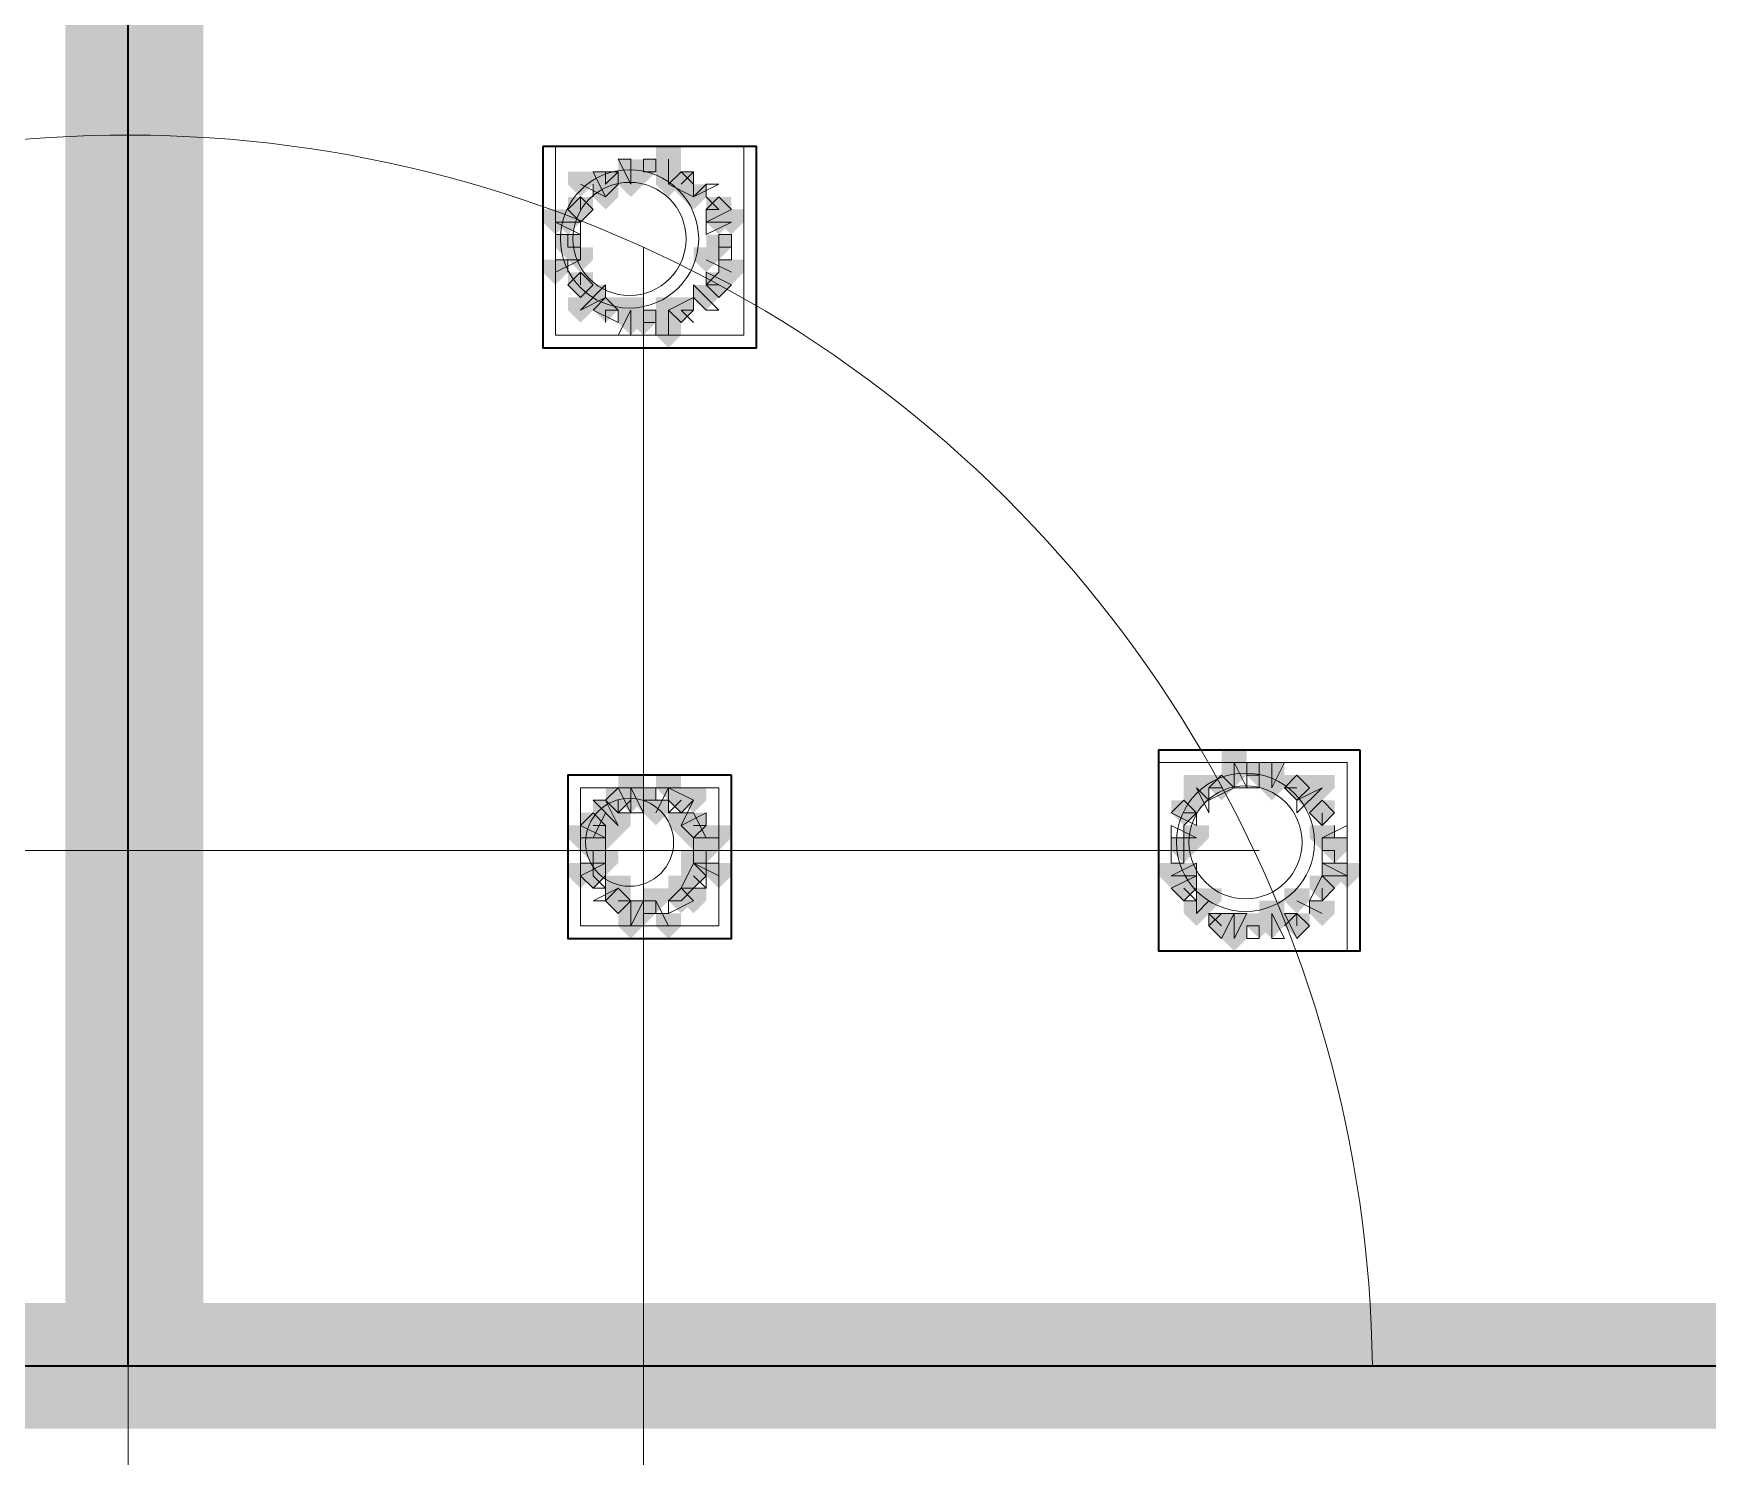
# Model space of a CAD drawing. Header units: millimetres. Extents: x 2315 to 4619, y 1334 to 1897.
# Drawn here: x 3723.54 to 3731.68, y 1541.26 to 1548.17 of the extents above; entities that cross this region are included whole.
import ezdxf

# ---------------------------------------------------------------- set-up
doc = ezdxf.new("R2010")
doc.units = ezdxf.units.MM
for name, color, linetype, true_color in [('PDF_10', 7, 'Continuous', 0x00b85c), ('PDF_AXIS', 7, 'Continuous', 0x00b85c), ('PDF_柱构件', 7, 'Continuous', 0x00b85c), ('PDF_转运站初步方案', 7, 'Continuous', 0x00b85c)]:
    doc.layers.add(name, color=color, linetype=linetype, true_color=true_color)
doc.layers.add('PDF_中心线层', color=1, linetype='Continuous')
doc.layers.add('PDF_粗实线层', color=7, linetype='Continuous')

msp = doc.modelspace()

# ---------------------------------------------------------------- hatches: boundary and pattern name
at = {"layer": 'PDF_10', "transparency": 33554559}
for points in [[(3726.5078, 1547.5601), (3726.4467, 1547.5601), (3726.4467, 1547.499), (3726.5078, 1547.4379), (3726.5689, 1547.499), (3726.5689, 1547.5601)], [(3726.5078, 1547.5601), (3726.4467, 1547.5601), (3726.4467, 1547.499), (3726.5078, 1547.4379), (3726.5689, 1547.499), (3726.5689, 1547.5601)], [(3726.3246, 1547.499), (3726.2635, 1547.499), (3726.2635, 1547.4379), (3726.3246, 1547.3768), (3726.3856, 1547.4379), (3726.3856, 1547.499)], [(3726.3246, 1547.499), (3726.2635, 1547.499), (3726.2635, 1547.4379), (3726.3246, 1547.3768), (3726.3856, 1547.4379), (3726.3856, 1547.499)], [(3726.6911, 1547.499), (3726.63, 1547.499), (3726.63, 1547.4379), (3726.6911, 1547.3768), (3726.7521, 1547.4379), (3726.7521, 1547.499)], [(3726.6911, 1547.499), (3726.63, 1547.499), (3726.63, 1547.4379), (3726.6911, 1547.3768), (3726.7521, 1547.4379), (3726.7521, 1547.499)], [(3726.2024, 1547.3768), (3726.1413, 1547.3768), (3726.1413, 1547.3157), (3726.2024, 1547.2547), (3726.2635, 1547.3157), (3726.2635, 1547.3768)], [(3726.2024, 1547.3768), (3726.1413, 1547.3768), (3726.1413, 1547.3157), (3726.2024, 1547.2547), (3726.2635, 1547.3157), (3726.2635, 1547.3768)], [(3726.2024, 1547.3768), (3726.1413, 1547.3768), (3726.1413, 1547.3157), (3726.2024, 1547.2547), (3726.2635, 1547.3157), (3726.2635, 1547.3768)], [(3726.8743, 1547.3768), (3726.8132, 1547.3768), (3726.8132, 1547.3157), (3726.8743, 1547.2547), (3726.9354, 1547.3157), (3726.9354, 1547.3768)], [(3726.8743, 1547.3768), (3726.8132, 1547.3768), (3726.8132, 1547.3157), (3726.8743, 1547.2547), (3726.9354, 1547.3157), (3726.9354, 1547.3768)], [(3726.1413, 1547.1936), (3726.0802, 1547.1936), (3726.0802, 1547.1325), (3726.1413, 1547.0714), (3726.2024, 1547.1325), (3726.2024, 1547.1936)], [(3726.1413, 1547.1936), (3726.0802, 1547.1936), (3726.0802, 1547.1325), (3726.1413, 1547.0714), (3726.2024, 1547.1325), (3726.2024, 1547.1936)], [(3726.8743, 1547.1936), (3726.8132, 1547.1936), (3726.8132, 1547.1325), (3726.8743, 1547.0714), (3726.9354, 1547.1325), (3726.9354, 1547.1936)], [(3726.8743, 1547.1936), (3726.8132, 1547.1936), (3726.8132, 1547.1325), (3726.8743, 1547.0714), (3726.9354, 1547.1325), (3726.9354, 1547.1936)], [(3726.2024, 1547.0103), (3726.1413, 1547.0103), (3726.1413, 1546.9493), (3726.2024, 1546.8882), (3726.2635, 1546.9493), (3726.2635, 1547.0103)], [(3726.2024, 1547.0103), (3726.1413, 1547.0103), (3726.1413, 1546.9493), (3726.2024, 1546.8882), (3726.2635, 1546.9493), (3726.2635, 1547.0103)], [(3726.2024, 1547.0103), (3726.1413, 1547.0103), (3726.1413, 1546.9493), (3726.2024, 1546.8882), (3726.2635, 1546.9493), (3726.2635, 1547.0103)], [(3726.8743, 1547.0103), (3726.8132, 1547.0103), (3726.8132, 1546.9493), (3726.8743, 1546.8882), (3726.9354, 1546.9493), (3726.9354, 1547.0103)], [(3726.8743, 1547.0103), (3726.8132, 1547.0103), (3726.8132, 1546.9493), (3726.8743, 1546.8882), (3726.9354, 1546.9493), (3726.9354, 1547.0103)], [(3726.3246, 1546.8882), (3726.2635, 1546.8882), (3726.2635, 1546.8271), (3726.3246, 1546.766), (3726.3856, 1546.8271), (3726.3856, 1546.8882)], [(3726.3246, 1546.8882), (3726.2635, 1546.8882), (3726.2635, 1546.8271), (3726.3246, 1546.766), (3726.3856, 1546.8271), (3726.3856, 1546.8882)], [(3726.5078, 1546.8271), (3726.4467, 1546.8271), (3726.4467, 1546.766), (3726.5078, 1546.7049), (3726.5689, 1546.766), (3726.5689, 1546.8271)], [(3726.5078, 1546.8271), (3726.4467, 1546.8271), (3726.4467, 1546.766), (3726.5078, 1546.7049), (3726.5689, 1546.766), (3726.5689, 1546.8271)], [(3726.5078, 1546.8271), (3726.4467, 1546.8271), (3726.4467, 1546.766), (3726.5078, 1546.7049), (3726.5689, 1546.766), (3726.5689, 1546.8271)], [(3726.6911, 1546.8882), (3726.63, 1546.8882), (3726.63, 1546.8271), (3726.6911, 1546.766), (3726.7521, 1546.8271), (3726.7521, 1546.8882)], [(3726.6911, 1546.8882), (3726.63, 1546.8882), (3726.63, 1546.8271), (3726.6911, 1546.766), (3726.7521, 1546.8271), (3726.7521, 1546.8882)], [(3729.3175, 1544.5671), (3729.2565, 1544.5671), (3729.2565, 1544.506), (3729.3175, 1544.4449), (3729.3786, 1544.506), (3729.3786, 1544.5671)], [(3729.3175, 1544.5671), (3729.2565, 1544.5671), (3729.2565, 1544.506), (3729.3175, 1544.4449), (3729.3786, 1544.506), (3729.3786, 1544.5671)], [(3729.5008, 1544.6282), (3729.4397, 1544.6282), (3729.4397, 1544.5671), (3729.5008, 1544.506), (3729.5619, 1544.5671), (3729.5619, 1544.6282)], [(3729.5008, 1544.6282), (3729.4397, 1544.6282), (3729.4397, 1544.5671), (3729.5008, 1544.506), (3729.5619, 1544.5671), (3729.5619, 1544.6282)], [(3729.684, 1544.5671), (3729.6229, 1544.5671), (3729.6229, 1544.506), (3729.684, 1544.4449), (3729.7451, 1544.506), (3729.7451, 1544.5671)], [(3729.684, 1544.5671), (3729.6229, 1544.5671), (3729.6229, 1544.506), (3729.684, 1544.4449), (3729.7451, 1544.506), (3729.7451, 1544.5671)], [(3729.684, 1544.5671), (3729.6229, 1544.5671), (3729.6229, 1544.506), (3729.684, 1544.4449), (3729.7451, 1544.506), (3729.7451, 1544.5671)], [(3726.3856, 1544.506), (3726.3246, 1544.506), (3726.3246, 1544.4449), (3726.3856, 1544.3839), (3726.4467, 1544.4449), (3726.4467, 1544.506)], [(3726.3856, 1544.506), (3726.3246, 1544.506), (3726.3246, 1544.4449), (3726.3856, 1544.3839), (3726.4467, 1544.4449), (3726.4467, 1544.506)], [(3726.5078, 1544.506), (3726.4467, 1544.506), (3726.4467, 1544.4449), (3726.5078, 1544.3839), (3726.5689, 1544.4449), (3726.5689, 1544.506)], [(3726.5078, 1544.506), (3726.4467, 1544.506), (3726.4467, 1544.4449), (3726.5078, 1544.3839), (3726.5689, 1544.4449), (3726.5689, 1544.506)], [(3726.6911, 1544.506), (3726.63, 1544.506), (3726.63, 1544.4449), (3726.6911, 1544.3839), (3726.7521, 1544.4449), (3726.7521, 1544.506)], [(3726.6911, 1544.506), (3726.63, 1544.506), (3726.63, 1544.4449), (3726.6911, 1544.3839), (3726.7521, 1544.4449), (3726.7521, 1544.506)], [(3729.1343, 1544.4449), (3729.0732, 1544.4449), (3729.0732, 1544.3839), (3729.1343, 1544.3228), (3729.1954, 1544.3839), (3729.1954, 1544.4449)], [(3729.1343, 1544.4449), (3729.0732, 1544.4449), (3729.0732, 1544.3839), (3729.1343, 1544.3228), (3729.1954, 1544.3839), (3729.1954, 1544.4449)], [(3729.8062, 1544.4449), (3729.7451, 1544.4449), (3729.7451, 1544.3839), (3729.8062, 1544.3228), (3729.8673, 1544.3839), (3729.8673, 1544.4449)], [(3729.8062, 1544.4449), (3729.7451, 1544.4449), (3729.7451, 1544.3839), (3729.8062, 1544.3228), (3729.8673, 1544.3839), (3729.8673, 1544.4449)], [(3729.8062, 1544.4449), (3729.7451, 1544.4449), (3729.7451, 1544.3839), (3729.8062, 1544.3228), (3729.8673, 1544.3839), (3729.8673, 1544.4449)], [(3726.2635, 1544.3839), (3726.2024, 1544.3839), (3726.2024, 1544.3228), (3726.2635, 1544.2617), (3726.3246, 1544.3228), (3726.3246, 1544.3839)], [(3726.2635, 1544.3839), (3726.2024, 1544.3839), (3726.2024, 1544.3228), (3726.2635, 1544.2617), (3726.3246, 1544.3228), (3726.3246, 1544.3839)], [(3726.7521, 1544.3839), (3726.6911, 1544.3839), (3726.6911, 1544.3228), (3726.7521, 1544.2617), (3726.8132, 1544.3228), (3726.8132, 1544.3839)], [(3726.7521, 1544.3839), (3726.6911, 1544.3839), (3726.6911, 1544.3228), (3726.7521, 1544.2617), (3726.8132, 1544.3228), (3726.8132, 1544.3839)], [(3726.2635, 1544.2617), (3726.2024, 1544.2617), (3726.2024, 1544.2006), (3726.2635, 1544.1395), (3726.3246, 1544.2006), (3726.3246, 1544.2617)], [(3726.2635, 1544.2617), (3726.2024, 1544.2617), (3726.2024, 1544.2006), (3726.2635, 1544.1395), (3726.3246, 1544.2006), (3726.3246, 1544.2617)], [(3726.8132, 1544.2617), (3726.7521, 1544.2617), (3726.7521, 1544.2006), (3726.8132, 1544.1395), (3726.8743, 1544.2006), (3726.8743, 1544.2617)], [(3726.8132, 1544.2617), (3726.7521, 1544.2617), (3726.7521, 1544.2006), (3726.8132, 1544.1395), (3726.8743, 1544.2006), (3726.8743, 1544.2617)], [(3729.1343, 1544.2617), (3729.0732, 1544.2617), (3729.0732, 1544.2006), (3729.1343, 1544.1395), (3729.1954, 1544.2006), (3729.1954, 1544.2617)], [(3729.1343, 1544.2617), (3729.0732, 1544.2617), (3729.0732, 1544.2006), (3729.1343, 1544.1395), (3729.1954, 1544.2006), (3729.1954, 1544.2617)], [(3729.8673, 1544.2617), (3729.8062, 1544.2617), (3729.8062, 1544.2006), (3729.8673, 1544.1395), (3729.9284, 1544.2006), (3729.9284, 1544.2617)], [(3729.8673, 1544.2617), (3729.8062, 1544.2617), (3729.8062, 1544.2006), (3729.8673, 1544.1395), (3729.9284, 1544.2006), (3729.9284, 1544.2617)], [(3726.2635, 1544.1395), (3726.2024, 1544.1395), (3726.2024, 1544.0784), (3726.2635, 1544.0174), (3726.3246, 1544.0784), (3726.3246, 1544.1395)], [(3726.2635, 1544.1395), (3726.2024, 1544.1395), (3726.2024, 1544.0784), (3726.2635, 1544.0174), (3726.3246, 1544.0784), (3726.3246, 1544.1395)], [(3726.7521, 1544.1395), (3726.6911, 1544.1395), (3726.6911, 1544.0784), (3726.7521, 1544.0174), (3726.8132, 1544.0784), (3726.8132, 1544.1395)], [(3726.7521, 1544.1395), (3726.6911, 1544.1395), (3726.6911, 1544.0784), (3726.7521, 1544.0174), (3726.8132, 1544.0784), (3726.8132, 1544.1395)], [(3729.1343, 1544.0784), (3729.0732, 1544.0784), (3729.0732, 1544.0174), (3729.1343, 1543.9563), (3729.1954, 1544.0174), (3729.1954, 1544.0784)], [(3729.1343, 1544.0784), (3729.0732, 1544.0784), (3729.0732, 1544.0174), (3729.1343, 1543.9563), (3729.1954, 1544.0174), (3729.1954, 1544.0784)], [(3729.8062, 1544.0784), (3729.7451, 1544.0784), (3729.7451, 1544.0174), (3729.8062, 1543.9563), (3729.8673, 1544.0174), (3729.8673, 1544.0784)], [(3729.8062, 1544.0784), (3729.7451, 1544.0784), (3729.7451, 1544.0174), (3729.8062, 1543.9563), (3729.8673, 1544.0174), (3729.8673, 1544.0784)], [(3726.3856, 1544.0174), (3726.3246, 1544.0174), (3726.3246, 1543.9563), (3726.3856, 1543.8952), (3726.4467, 1543.9563), (3726.4467, 1544.0174)], [(3726.3856, 1544.0174), (3726.3246, 1544.0174), (3726.3246, 1543.9563), (3726.3856, 1543.8952), (3726.4467, 1543.9563), (3726.4467, 1544.0174)], [(3726.3856, 1544.0174), (3726.3246, 1544.0174), (3726.3246, 1543.9563), (3726.3856, 1543.8952), (3726.4467, 1543.9563), (3726.4467, 1544.0174)], [(3726.6911, 1544.0174), (3726.63, 1544.0174), (3726.63, 1543.9563), (3726.6911, 1543.8952), (3726.7521, 1543.9563), (3726.7521, 1544.0174)], [(3726.6911, 1544.0174), (3726.63, 1544.0174), (3726.63, 1543.9563), (3726.6911, 1543.8952), (3726.7521, 1543.9563), (3726.7521, 1544.0174)], [(3726.5078, 1543.9563), (3726.4467, 1543.9563), (3726.4467, 1543.8952), (3726.5078, 1543.8341), (3726.5689, 1543.8952), (3726.5689, 1543.9563)], [(3726.5078, 1543.9563), (3726.4467, 1543.9563), (3726.4467, 1543.8952), (3726.5078, 1543.8341), (3726.5689, 1543.8952), (3726.5689, 1543.9563)], [(3729.3175, 1543.8952), (3729.2565, 1543.8952), (3729.2565, 1543.8341), (3729.3175, 1543.773), (3729.3786, 1543.8341), (3729.3786, 1543.8952)], [(3729.3175, 1543.8952), (3729.2565, 1543.8952), (3729.2565, 1543.8341), (3729.3175, 1543.773), (3729.3786, 1543.8341), (3729.3786, 1543.8952)], [(3729.5008, 1543.8952), (3729.4397, 1543.8952), (3729.4397, 1543.8341), (3729.5008, 1543.773), (3729.5619, 1543.8341), (3729.5619, 1543.8952)], [(3729.5008, 1543.8952), (3729.4397, 1543.8952), (3729.4397, 1543.8341), (3729.5008, 1543.773), (3729.5619, 1543.8341), (3729.5619, 1543.8952)], [(3729.684, 1543.8952), (3729.6229, 1543.8952), (3729.6229, 1543.8341), (3729.684, 1543.773), (3729.7451, 1543.8341), (3729.7451, 1543.8952)], [(3729.684, 1543.8952), (3729.6229, 1543.8952), (3729.6229, 1543.8341), (3729.684, 1543.773), (3729.7451, 1543.8341), (3729.7451, 1543.8952)]]:
    msp.add_hatch(color=6, dxfattribs=at).paths.add_polyline_path(points)
at = {"layer": 'PDF_柱构件', "transparency": 33554559}
for points in [[(3726.4467, 1547.5601), (3726.3856, 1547.5601), (3726.3856, 1547.499), (3726.4467, 1547.4379), (3726.5078, 1547.499), (3726.5078, 1547.5601)], [(3726.63, 1547.6211), (3726.5689, 1547.6211), (3726.5689, 1547.5601), (3726.63, 1547.499), (3726.6911, 1547.5601), (3726.6911, 1547.6211)], [(3726.63, 1547.5601), (3726.5689, 1547.5601), (3726.5689, 1547.499), (3726.63, 1547.4379), (3726.6911, 1547.499), (3726.6911, 1547.5601)], [(3726.2024, 1547.499), (3726.1413, 1547.499), (3726.1413, 1547.4379), (3726.2024, 1547.3768), (3726.2635, 1547.4379), (3726.2635, 1547.499)], [(3726.4467, 1547.499), (3726.3856, 1547.499), (3726.3856, 1547.4379), (3726.4467, 1547.3768), (3726.5078, 1547.4379), (3726.5078, 1547.499)], [(3726.63, 1547.499), (3726.5689, 1547.499), (3726.5689, 1547.4379), (3726.63, 1547.3768), (3726.6911, 1547.4379), (3726.6911, 1547.499)], [(3726.3246, 1547.4379), (3726.2635, 1547.4379), (3726.2635, 1547.3768), (3726.3246, 1547.3157), (3726.3856, 1547.3768), (3726.3856, 1547.4379)], [(3726.7521, 1547.4379), (3726.6911, 1547.4379), (3726.6911, 1547.3768), (3726.7521, 1547.3157), (3726.8132, 1547.3768), (3726.8132, 1547.4379)], [(3726.0802, 1547.3157), (3726.0192, 1547.3157), (3726.0192, 1547.2547), (3726.0802, 1547.1936), (3726.1413, 1547.2547), (3726.1413, 1547.3157)], [(3726.1413, 1547.3157), (3726.0802, 1547.3157), (3726.0802, 1547.2547), (3726.1413, 1547.1936), (3726.2024, 1547.2547), (3726.2024, 1547.3157)], [(3726.8743, 1547.3157), (3726.8132, 1547.3157), (3726.8132, 1547.2547), (3726.8743, 1547.1936), (3726.9354, 1547.2547), (3726.9354, 1547.3157)], [(3726.9354, 1547.3157), (3726.8743, 1547.3157), (3726.8743, 1547.2547), (3726.9354, 1547.1936), (3726.9965, 1547.2547), (3726.9965, 1547.3157)], [(3726.0802, 1547.0714), (3726.0192, 1547.0714), (3726.0192, 1547.0103), (3726.0802, 1546.9493), (3726.1413, 1547.0103), (3726.1413, 1547.0714)], [(3726.2024, 1547.1325), (3726.1413, 1547.1325), (3726.1413, 1547.0714), (3726.2024, 1547.0103), (3726.2635, 1547.0714), (3726.2635, 1547.1325)], [(3726.8132, 1547.1325), (3726.7521, 1547.1325), (3726.7521, 1547.0714), (3726.8132, 1547.0103), (3726.8743, 1547.0714), (3726.8743, 1547.1325)], [(3726.9354, 1547.0714), (3726.8743, 1547.0714), (3726.8743, 1547.0103), (3726.9354, 1546.9493), (3726.9965, 1547.0103), (3726.9965, 1547.0714)], [(3726.2635, 1546.9493), (3726.2024, 1546.9493), (3726.2024, 1546.8882), (3726.2635, 1546.8271), (3726.3246, 1546.8882), (3726.3246, 1546.9493)], [(3726.8132, 1546.9493), (3726.7521, 1546.9493), (3726.7521, 1546.8882), (3726.8132, 1546.8271), (3726.8743, 1546.8882), (3726.8743, 1546.9493)], [(3726.2024, 1546.8882), (3726.1413, 1546.8882), (3726.1413, 1546.8271), (3726.2024, 1546.766), (3726.2635, 1546.8271), (3726.2635, 1546.8882)], [(3726.4467, 1546.8882), (3726.3856, 1546.8882), (3726.3856, 1546.8271), (3726.4467, 1546.766), (3726.5078, 1546.8271), (3726.5078, 1546.8882)], [(3726.4467, 1546.8271), (3726.3856, 1546.8271), (3726.3856, 1546.766), (3726.4467, 1546.7049), (3726.5078, 1546.766), (3726.5078, 1546.8271)], [(3726.63, 1546.8882), (3726.5689, 1546.8882), (3726.5689, 1546.8271), (3726.63, 1546.766), (3726.6911, 1546.8271), (3726.6911, 1546.8882)], [(3726.63, 1546.8271), (3726.5689, 1546.8271), (3726.5689, 1546.766), (3726.63, 1546.7049), (3726.6911, 1546.766), (3726.6911, 1546.8271)], [(3726.63, 1546.766), (3726.5689, 1546.766), (3726.5689, 1546.7049), (3726.63, 1546.6439), (3726.6911, 1546.7049), (3726.6911, 1546.766)], [(3729.3786, 1544.6893), (3729.3175, 1544.6893), (3729.3175, 1544.6282), (3729.3786, 1544.5671), (3729.4397, 1544.6282), (3729.4397, 1544.6893)], [(3726.4467, 1544.5671), (3726.3856, 1544.5671), (3726.3856, 1544.506), (3726.4467, 1544.4449), (3726.5078, 1544.506), (3726.5078, 1544.5671)], [(3726.63, 1544.5671), (3726.5689, 1544.5671), (3726.5689, 1544.506), (3726.63, 1544.4449), (3726.6911, 1544.506), (3726.6911, 1544.5671)], [(3729.1954, 1544.5671), (3729.1343, 1544.5671), (3729.1343, 1544.506), (3729.1954, 1544.4449), (3729.2565, 1544.506), (3729.2565, 1544.5671)], [(3729.3786, 1544.6282), (3729.3175, 1544.6282), (3729.3175, 1544.5671), (3729.3786, 1544.506), (3729.4397, 1544.5671), (3729.4397, 1544.6282)], [(3729.5619, 1544.6282), (3729.5008, 1544.6282), (3729.5008, 1544.5671), (3729.5619, 1544.506), (3729.6229, 1544.5671), (3729.6229, 1544.6282)], [(3729.5619, 1544.5671), (3729.5008, 1544.5671), (3729.5008, 1544.506), (3729.5619, 1544.4449), (3729.6229, 1544.506), (3729.6229, 1544.5671)], [(3729.8062, 1544.5671), (3729.7451, 1544.5671), (3729.7451, 1544.506), (3729.8062, 1544.4449), (3729.8673, 1544.506), (3729.8673, 1544.5671)], [(3726.4467, 1544.506), (3726.3856, 1544.506), (3726.3856, 1544.4449), (3726.4467, 1544.3839), (3726.5078, 1544.4449), (3726.5078, 1544.506)], [(3726.7521, 1544.506), (3726.6911, 1544.506), (3726.6911, 1544.4449), (3726.7521, 1544.3839), (3726.8132, 1544.4449), (3726.8132, 1544.506)], [(3729.1954, 1544.506), (3729.1343, 1544.506), (3729.1343, 1544.4449), (3729.1954, 1544.3839), (3729.2565, 1544.4449), (3729.2565, 1544.506)], [(3729.7451, 1544.506), (3729.684, 1544.506), (3729.684, 1544.4449), (3729.7451, 1544.3839), (3729.8062, 1544.4449), (3729.8062, 1544.506)], [(3726.3246, 1544.4449), (3726.2635, 1544.4449), (3726.2635, 1544.3839), (3726.3246, 1544.3228), (3726.3856, 1544.3839), (3726.3856, 1544.4449)], [(3726.5689, 1544.4449), (3726.5078, 1544.4449), (3726.5078, 1544.3839), (3726.5689, 1544.3228), (3726.63, 1544.3839), (3726.63, 1544.4449)], [(3726.2024, 1544.3228), (3726.1413, 1544.3228), (3726.1413, 1544.2617), (3726.2024, 1544.2006), (3726.2635, 1544.2617), (3726.2635, 1544.3228)], [(3726.2635, 1544.3228), (3726.2024, 1544.3228), (3726.2024, 1544.2617), (3726.2635, 1544.2006), (3726.3246, 1544.2617), (3726.3246, 1544.3228)], [(3726.3246, 1544.3228), (3726.2635, 1544.3228), (3726.2635, 1544.2617), (3726.3246, 1544.2006), (3726.3856, 1544.2617), (3726.3856, 1544.3228)], [(3726.3856, 1544.3839), (3726.3246, 1544.3839), (3726.3246, 1544.3228), (3726.3856, 1544.2617), (3726.4467, 1544.3228), (3726.4467, 1544.3839)], [(3726.6911, 1544.3839), (3726.63, 1544.3839), (3726.63, 1544.3228), (3726.6911, 1544.2617), (3726.7521, 1544.3228), (3726.7521, 1544.3839)], [(3726.7521, 1544.3228), (3726.6911, 1544.3228), (3726.6911, 1544.2617), (3726.7521, 1544.2006), (3726.8132, 1544.2617), (3726.8132, 1544.3228)], [(3726.8132, 1544.3228), (3726.7521, 1544.3228), (3726.7521, 1544.2617), (3726.8132, 1544.2006), (3726.8743, 1544.2617), (3726.8743, 1544.3228)], [(3726.8743, 1544.3228), (3726.8132, 1544.3228), (3726.8132, 1544.2617), (3726.8743, 1544.2006), (3726.9354, 1544.2617), (3726.9354, 1544.3228)], [(3729.1954, 1544.3228), (3729.1343, 1544.3228), (3729.1343, 1544.2617), (3729.1954, 1544.2006), (3729.2565, 1544.2617), (3729.2565, 1544.3228)], [(3729.8062, 1544.3228), (3729.7451, 1544.3228), (3729.7451, 1544.2617), (3729.8062, 1544.2006), (3729.8673, 1544.2617), (3729.8673, 1544.3228)], [(3726.3246, 1544.2006), (3726.2635, 1544.2006), (3726.2635, 1544.1395), (3726.3246, 1544.0784), (3726.3856, 1544.1395), (3726.3856, 1544.2006)], [(3726.7521, 1544.2006), (3726.6911, 1544.2006), (3726.6911, 1544.1395), (3726.7521, 1544.0784), (3726.8132, 1544.1395), (3726.8132, 1544.2006)], [(3726.2024, 1544.1395), (3726.1413, 1544.1395), (3726.1413, 1544.0784), (3726.2024, 1544.0174), (3726.2635, 1544.0784), (3726.2635, 1544.1395)], [(3726.3856, 1544.0784), (3726.3246, 1544.0784), (3726.3246, 1544.0174), (3726.3856, 1543.9563), (3726.4467, 1544.0174), (3726.4467, 1544.0784)], [(3726.6911, 1544.0784), (3726.63, 1544.0784), (3726.63, 1544.0174), (3726.6911, 1543.9563), (3726.7521, 1544.0174), (3726.7521, 1544.0784)], [(3726.8743, 1544.1395), (3726.8132, 1544.1395), (3726.8132, 1544.0784), (3726.8743, 1544.0174), (3726.9354, 1544.0784), (3726.9354, 1544.1395)], [(3729.0732, 1544.1395), (3729.0121, 1544.1395), (3729.0121, 1544.0784), (3729.0732, 1544.0174), (3729.1343, 1544.0784), (3729.1343, 1544.1395)], [(3729.1343, 1544.1395), (3729.0732, 1544.1395), (3729.0732, 1544.0784), (3729.1343, 1544.0174), (3729.1954, 1544.0784), (3729.1954, 1544.1395)], [(3729.8673, 1544.1395), (3729.8062, 1544.1395), (3729.8062, 1544.0784), (3729.8673, 1544.0174), (3729.9284, 1544.0784), (3729.9284, 1544.1395)], [(3729.9284, 1544.1395), (3729.8673, 1544.1395), (3729.8673, 1544.0784), (3729.9284, 1544.0174), (3729.9894, 1544.0784), (3729.9894, 1544.1395)], [(3726.5689, 1544.0174), (3726.5078, 1544.0174), (3726.5078, 1543.9563), (3726.5689, 1543.8952), (3726.63, 1543.9563), (3726.63, 1544.0174)], [(3726.7521, 1544.0174), (3726.6911, 1544.0174), (3726.6911, 1543.9563), (3726.7521, 1543.8952), (3726.8132, 1543.9563), (3726.8132, 1544.0174)], [(3729.2565, 1544.0174), (3729.1954, 1544.0174), (3729.1954, 1543.9563), (3729.2565, 1543.8952), (3729.3175, 1543.9563), (3729.3175, 1544.0174)], [(3729.684, 1544.0174), (3729.6229, 1544.0174), (3729.6229, 1543.9563), (3729.684, 1543.8952), (3729.7451, 1543.9563), (3729.7451, 1544.0174)], [(3726.4467, 1543.9563), (3726.3856, 1543.9563), (3726.3856, 1543.8952), (3726.4467, 1543.8341), (3726.5078, 1543.8952), (3726.5078, 1543.9563)], [(3729.1954, 1543.9563), (3729.1343, 1543.9563), (3729.1343, 1543.8952), (3729.1954, 1543.8341), (3729.2565, 1543.8952), (3729.2565, 1543.9563)], [(3729.5619, 1543.9563), (3729.5008, 1543.9563), (3729.5008, 1543.8952), (3729.5619, 1543.8341), (3729.6229, 1543.8952), (3729.6229, 1543.9563)], [(3729.8062, 1543.9563), (3729.7451, 1543.9563), (3729.7451, 1543.8952), (3729.8062, 1543.8341), (3729.8673, 1543.8952), (3729.8673, 1543.9563)], [(3726.4467, 1543.8952), (3726.3856, 1543.8952), (3726.3856, 1543.8341), (3726.4467, 1543.773), (3726.5078, 1543.8341), (3726.5078, 1543.8952)], [(3726.63, 1543.8952), (3726.5689, 1543.8952), (3726.5689, 1543.8341), (3726.63, 1543.773), (3726.6911, 1543.8341), (3726.6911, 1543.8952)], [(3729.3786, 1543.8952), (3729.3175, 1543.8952), (3729.3175, 1543.8341), (3729.3786, 1543.773), (3729.4397, 1543.8341), (3729.4397, 1543.8952)], [(3729.3786, 1543.8341), (3729.3175, 1543.8341), (3729.3175, 1543.773), (3729.3786, 1543.712), (3729.4397, 1543.773), (3729.4397, 1543.8341)], [(3729.5619, 1543.8952), (3729.5008, 1543.8952), (3729.5008, 1543.8341), (3729.5619, 1543.773), (3729.6229, 1543.8341), (3729.6229, 1543.8952)]]:
    msp.add_hatch(color=6, dxfattribs=at).paths.add_polyline_path(points)
at = {"layer": 'PDF_粗实线层', "transparency": 33554559}
for points in [[(3766.3327, 1554.7066), (3765.7219, 1554.7066), (3765.7219, 1542.0017), (3710.3213, 1542.0017), (3710.3213, 1554.7066), (3709.7105, 1554.7066), (3709.7105, 1541.3909), (3766.3327, 1541.3909)], [(3724.37, 1554.7066), (3723.6981, 1554.7066), (3723.6981, 1541.6963), (3724.37, 1541.6963)]]:
    msp.add_hatch(color=256, dxfattribs=at).paths.add_polyline_path(points)
at = {"layer": 'PDF_转运站初步方案', "transparency": 33554559}
for points in [[(3726.5078, 1547.5601), (3726.4467, 1547.5601), (3726.4467, 1547.499), (3726.5078, 1547.4379), (3726.5689, 1547.499), (3726.5689, 1547.5601)], [(3726.5078, 1547.5601), (3726.4467, 1547.5601), (3726.4467, 1547.499), (3726.5078, 1547.4379), (3726.5689, 1547.499), (3726.5689, 1547.5601)], [(3726.3246, 1547.499), (3726.2635, 1547.499), (3726.2635, 1547.4379), (3726.3246, 1547.3768), (3726.3856, 1547.4379), (3726.3856, 1547.499)], [(3726.3246, 1547.499), (3726.2635, 1547.499), (3726.2635, 1547.4379), (3726.3246, 1547.3768), (3726.3856, 1547.4379), (3726.3856, 1547.499)], [(3726.6911, 1547.499), (3726.63, 1547.499), (3726.63, 1547.4379), (3726.6911, 1547.3768), (3726.7521, 1547.4379), (3726.7521, 1547.499)], [(3726.6911, 1547.499), (3726.63, 1547.499), (3726.63, 1547.4379), (3726.6911, 1547.3768), (3726.7521, 1547.4379), (3726.7521, 1547.499)], [(3726.2024, 1547.3768), (3726.1413, 1547.3768), (3726.1413, 1547.3157), (3726.2024, 1547.2547), (3726.2635, 1547.3157), (3726.2635, 1547.3768)], [(3726.2024, 1547.3768), (3726.1413, 1547.3768), (3726.1413, 1547.3157), (3726.2024, 1547.2547), (3726.2635, 1547.3157), (3726.2635, 1547.3768)], [(3726.8743, 1547.3768), (3726.8132, 1547.3768), (3726.8132, 1547.3157), (3726.8743, 1547.2547), (3726.9354, 1547.3157), (3726.9354, 1547.3768)], [(3726.8743, 1547.3768), (3726.8132, 1547.3768), (3726.8132, 1547.3157), (3726.8743, 1547.2547), (3726.9354, 1547.3157), (3726.9354, 1547.3768)], [(3726.1413, 1547.1936), (3726.0802, 1547.1936), (3726.0802, 1547.1325), (3726.1413, 1547.0714), (3726.2024, 1547.1325), (3726.2024, 1547.1936)], [(3726.1413, 1547.1936), (3726.0802, 1547.1936), (3726.0802, 1547.1325), (3726.1413, 1547.0714), (3726.2024, 1547.1325), (3726.2024, 1547.1936)], [(3726.8743, 1547.1936), (3726.8132, 1547.1936), (3726.8132, 1547.1325), (3726.8743, 1547.0714), (3726.9354, 1547.1325), (3726.9354, 1547.1936)], [(3726.8743, 1547.1936), (3726.8132, 1547.1936), (3726.8132, 1547.1325), (3726.8743, 1547.0714), (3726.9354, 1547.1325), (3726.9354, 1547.1936)], [(3726.2024, 1547.0103), (3726.1413, 1547.0103), (3726.1413, 1546.9493), (3726.2024, 1546.8882), (3726.2635, 1546.9493), (3726.2635, 1547.0103)], [(3726.2024, 1547.0103), (3726.1413, 1547.0103), (3726.1413, 1546.9493), (3726.2024, 1546.8882), (3726.2635, 1546.9493), (3726.2635, 1547.0103)], [(3726.8743, 1547.0103), (3726.8132, 1547.0103), (3726.8132, 1546.9493), (3726.8743, 1546.8882), (3726.9354, 1546.9493), (3726.9354, 1547.0103)], [(3726.8743, 1547.0103), (3726.8132, 1547.0103), (3726.8132, 1546.9493), (3726.8743, 1546.8882), (3726.9354, 1546.9493), (3726.9354, 1547.0103)], [(3726.3246, 1546.8882), (3726.2635, 1546.8882), (3726.2635, 1546.8271), (3726.3246, 1546.766), (3726.3856, 1546.8271), (3726.3856, 1546.8882)], [(3726.3246, 1546.8882), (3726.2635, 1546.8882), (3726.2635, 1546.8271), (3726.3246, 1546.766), (3726.3856, 1546.8271), (3726.3856, 1546.8882)], [(3726.5078, 1546.8271), (3726.4467, 1546.8271), (3726.4467, 1546.766), (3726.5078, 1546.7049), (3726.5689, 1546.766), (3726.5689, 1546.8271)], [(3726.5078, 1546.8271), (3726.4467, 1546.8271), (3726.4467, 1546.766), (3726.5078, 1546.7049), (3726.5689, 1546.766), (3726.5689, 1546.8271)], [(3726.6911, 1546.8882), (3726.63, 1546.8882), (3726.63, 1546.8271), (3726.6911, 1546.766), (3726.7521, 1546.8271), (3726.7521, 1546.8882)], [(3726.6911, 1546.8882), (3726.63, 1546.8882), (3726.63, 1546.8271), (3726.6911, 1546.766), (3726.7521, 1546.8271), (3726.7521, 1546.8882)], [(3729.3175, 1544.5671), (3729.2565, 1544.5671), (3729.2565, 1544.506), (3729.3175, 1544.4449), (3729.3786, 1544.506), (3729.3786, 1544.5671)], [(3729.3175, 1544.5671), (3729.2565, 1544.5671), (3729.2565, 1544.506), (3729.3175, 1544.4449), (3729.3786, 1544.506), (3729.3786, 1544.5671)], [(3729.5008, 1544.6282), (3729.4397, 1544.6282), (3729.4397, 1544.5671), (3729.5008, 1544.506), (3729.5619, 1544.5671), (3729.5619, 1544.6282)], [(3729.5008, 1544.6282), (3729.4397, 1544.6282), (3729.4397, 1544.5671), (3729.5008, 1544.506), (3729.5619, 1544.5671), (3729.5619, 1544.6282)], [(3729.684, 1544.5671), (3729.6229, 1544.5671), (3729.6229, 1544.506), (3729.684, 1544.4449), (3729.7451, 1544.506), (3729.7451, 1544.5671)], [(3729.684, 1544.5671), (3729.6229, 1544.5671), (3729.6229, 1544.506), (3729.684, 1544.4449), (3729.7451, 1544.506), (3729.7451, 1544.5671)], [(3726.3856, 1544.506), (3726.3246, 1544.506), (3726.3246, 1544.4449), (3726.3856, 1544.3839), (3726.4467, 1544.4449), (3726.4467, 1544.506)], [(3726.3856, 1544.506), (3726.3246, 1544.506), (3726.3246, 1544.4449), (3726.3856, 1544.3839), (3726.4467, 1544.4449), (3726.4467, 1544.506)], [(3726.5078, 1544.506), (3726.4467, 1544.506), (3726.4467, 1544.4449), (3726.5078, 1544.3839), (3726.5689, 1544.4449), (3726.5689, 1544.506)], [(3726.5078, 1544.506), (3726.4467, 1544.506), (3726.4467, 1544.4449), (3726.5078, 1544.3839), (3726.5689, 1544.4449), (3726.5689, 1544.506)], [(3726.6911, 1544.506), (3726.63, 1544.506), (3726.63, 1544.4449), (3726.6911, 1544.3839), (3726.7521, 1544.4449), (3726.7521, 1544.506)], [(3726.6911, 1544.506), (3726.63, 1544.506), (3726.63, 1544.4449), (3726.6911, 1544.3839), (3726.7521, 1544.4449), (3726.7521, 1544.506)], [(3729.1343, 1544.4449), (3729.0732, 1544.4449), (3729.0732, 1544.3839), (3729.1343, 1544.3228), (3729.1954, 1544.3839), (3729.1954, 1544.4449)], [(3729.1343, 1544.4449), (3729.0732, 1544.4449), (3729.0732, 1544.3839), (3729.1343, 1544.3228), (3729.1954, 1544.3839), (3729.1954, 1544.4449)], [(3729.8062, 1544.4449), (3729.7451, 1544.4449), (3729.7451, 1544.3839), (3729.8062, 1544.3228), (3729.8673, 1544.3839), (3729.8673, 1544.4449)], [(3729.8062, 1544.4449), (3729.7451, 1544.4449), (3729.7451, 1544.3839), (3729.8062, 1544.3228), (3729.8673, 1544.3839), (3729.8673, 1544.4449)], [(3726.2635, 1544.3839), (3726.2024, 1544.3839), (3726.2024, 1544.3228), (3726.2635, 1544.2617), (3726.3246, 1544.3228), (3726.3246, 1544.3839)], [(3726.2635, 1544.3839), (3726.2024, 1544.3839), (3726.2024, 1544.3228), (3726.2635, 1544.2617), (3726.3246, 1544.3228), (3726.3246, 1544.3839)], [(3726.7521, 1544.3839), (3726.6911, 1544.3839), (3726.6911, 1544.3228), (3726.7521, 1544.2617), (3726.8132, 1544.3228), (3726.8132, 1544.3839)], [(3726.7521, 1544.3839), (3726.6911, 1544.3839), (3726.6911, 1544.3228), (3726.7521, 1544.2617), (3726.8132, 1544.3228), (3726.8132, 1544.3839)], [(3726.2635, 1544.2617), (3726.2024, 1544.2617), (3726.2024, 1544.2006), (3726.2635, 1544.1395), (3726.3246, 1544.2006), (3726.3246, 1544.2617)], [(3726.2635, 1544.2617), (3726.2024, 1544.2617), (3726.2024, 1544.2006), (3726.2635, 1544.1395), (3726.3246, 1544.2006), (3726.3246, 1544.2617)], [(3726.8132, 1544.2617), (3726.7521, 1544.2617), (3726.7521, 1544.2006), (3726.8132, 1544.1395), (3726.8743, 1544.2006), (3726.8743, 1544.2617)], [(3726.8132, 1544.2617), (3726.7521, 1544.2617), (3726.7521, 1544.2006), (3726.8132, 1544.1395), (3726.8743, 1544.2006), (3726.8743, 1544.2617)], [(3729.1343, 1544.2617), (3729.0732, 1544.2617), (3729.0732, 1544.2006), (3729.1343, 1544.1395), (3729.1954, 1544.2006), (3729.1954, 1544.2617)], [(3729.1343, 1544.2617), (3729.0732, 1544.2617), (3729.0732, 1544.2006), (3729.1343, 1544.1395), (3729.1954, 1544.2006), (3729.1954, 1544.2617)], [(3729.8673, 1544.2617), (3729.8062, 1544.2617), (3729.8062, 1544.2006), (3729.8673, 1544.1395), (3729.9284, 1544.2006), (3729.9284, 1544.2617)], [(3729.8673, 1544.2617), (3729.8062, 1544.2617), (3729.8062, 1544.2006), (3729.8673, 1544.1395), (3729.9284, 1544.2006), (3729.9284, 1544.2617)], [(3726.2635, 1544.1395), (3726.2024, 1544.1395), (3726.2024, 1544.0784), (3726.2635, 1544.0174), (3726.3246, 1544.0784), (3726.3246, 1544.1395)], [(3726.2635, 1544.1395), (3726.2024, 1544.1395), (3726.2024, 1544.0784), (3726.2635, 1544.0174), (3726.3246, 1544.0784), (3726.3246, 1544.1395)], [(3726.7521, 1544.1395), (3726.6911, 1544.1395), (3726.6911, 1544.0784), (3726.7521, 1544.0174), (3726.8132, 1544.0784), (3726.8132, 1544.1395)], [(3726.7521, 1544.1395), (3726.6911, 1544.1395), (3726.6911, 1544.0784), (3726.7521, 1544.0174), (3726.8132, 1544.0784), (3726.8132, 1544.1395)], [(3729.1343, 1544.0784), (3729.0732, 1544.0784), (3729.0732, 1544.0174), (3729.1343, 1543.9563), (3729.1954, 1544.0174), (3729.1954, 1544.0784)], [(3729.1343, 1544.0784), (3729.0732, 1544.0784), (3729.0732, 1544.0174), (3729.1343, 1543.9563), (3729.1954, 1544.0174), (3729.1954, 1544.0784)], [(3729.8062, 1544.0784), (3729.7451, 1544.0784), (3729.7451, 1544.0174), (3729.8062, 1543.9563), (3729.8673, 1544.0174), (3729.8673, 1544.0784)], [(3729.8062, 1544.0784), (3729.7451, 1544.0784), (3729.7451, 1544.0174), (3729.8062, 1543.9563), (3729.8673, 1544.0174), (3729.8673, 1544.0784)], [(3726.3856, 1544.0174), (3726.3246, 1544.0174), (3726.3246, 1543.9563), (3726.3856, 1543.8952), (3726.4467, 1543.9563), (3726.4467, 1544.0174)], [(3726.3856, 1544.0174), (3726.3246, 1544.0174), (3726.3246, 1543.9563), (3726.3856, 1543.8952), (3726.4467, 1543.9563), (3726.4467, 1544.0174)], [(3726.6911, 1544.0174), (3726.63, 1544.0174), (3726.63, 1543.9563), (3726.6911, 1543.8952), (3726.7521, 1543.9563), (3726.7521, 1544.0174)], [(3726.6911, 1544.0174), (3726.63, 1544.0174), (3726.63, 1543.9563), (3726.6911, 1543.8952), (3726.7521, 1543.9563), (3726.7521, 1544.0174)], [(3726.5078, 1543.9563), (3726.4467, 1543.9563), (3726.4467, 1543.8952), (3726.5078, 1543.8341), (3726.5689, 1543.8952), (3726.5689, 1543.9563)], [(3726.5078, 1543.9563), (3726.4467, 1543.9563), (3726.4467, 1543.8952), (3726.5078, 1543.8341), (3726.5689, 1543.8952), (3726.5689, 1543.9563)], [(3729.3175, 1543.8952), (3729.2565, 1543.8952), (3729.2565, 1543.8341), (3729.3175, 1543.773), (3729.3786, 1543.8341), (3729.3786, 1543.8952)], [(3729.3175, 1543.8952), (3729.2565, 1543.8952), (3729.2565, 1543.8341), (3729.3175, 1543.773), (3729.3786, 1543.8341), (3729.3786, 1543.8952)], [(3729.5008, 1543.8952), (3729.4397, 1543.8952), (3729.4397, 1543.8341), (3729.5008, 1543.773), (3729.5619, 1543.8341), (3729.5619, 1543.8952)], [(3729.5008, 1543.8952), (3729.4397, 1543.8952), (3729.4397, 1543.8341), (3729.5008, 1543.773), (3729.5619, 1543.8341), (3729.5619, 1543.8952)], [(3729.684, 1543.8952), (3729.6229, 1543.8952), (3729.6229, 1543.8341), (3729.684, 1543.773), (3729.7451, 1543.8341), (3729.7451, 1543.8952)], [(3729.684, 1543.8952), (3729.6229, 1543.8952), (3729.6229, 1543.8341), (3729.684, 1543.773), (3729.7451, 1543.8341), (3729.7451, 1543.8952)]]:
    msp.add_hatch(color=6, dxfattribs=at).paths.add_polyline_path(points)

# ---------------------------------------------------------------- linework, layer by layer
at = {"layer": 'PDF_10', "color": 6, "lineweight": 18}
for points in [[(3726.5078, 1547.5601), (3726.5078, 1547.499), (3726.5689, 1547.499)], [(3726.3246, 1547.499), (3726.3246, 1547.4379), (3726.3856, 1547.499)], [(3726.6911, 1547.499), (3726.7521, 1547.4379)], [(3726.6911, 1547.4379), (3726.7521, 1547.499)], [(3726.2024, 1547.3157), (3726.2024, 1547.3768)], [(3726.8132, 1547.3768), (3726.8743, 1547.3157), (3726.8132, 1547.3157)], [(3726.2024, 1547.1325), (3726.1413, 1547.1325), (3726.1413, 1547.1936)], [(3726.8743, 1547.1936), (3726.8743, 1547.1325), (3726.9354, 1547.1325)], [(3726.2024, 1546.9493), (3726.2024, 1547.0103)], [(3726.8743, 1547.0103), (3726.8132, 1546.9493), (3726.8743, 1546.9493)], [(3726.3856, 1546.8271), (3726.3246, 1546.8271), (3726.3246, 1546.766)], [(3726.7521, 1546.8271), (3726.6911, 1546.8271), (3726.7521, 1546.766)], [(3726.5689, 1546.766), (3726.5078, 1546.766)], [(3729.5008, 1544.506), (3729.5008, 1544.5671), (3729.4397, 1544.5671)], [(3726.5689, 1544.4449), (3726.5078, 1544.4449), (3726.5078, 1544.506)], [(3729.2565, 1544.506), (3729.3175, 1544.506), (3729.2565, 1544.506)], [(3729.684, 1544.506), (3729.6229, 1544.506)], [(3726.4467, 1544.4449), (3726.3856, 1544.3839), (3726.3856, 1544.4449)], [(3726.6911, 1544.3839), (3726.63, 1544.4449)], [(3726.63, 1544.3839), (3726.6911, 1544.4449)], [(3726.3246, 1544.3839), (3726.2635, 1544.2617)], [(3726.3246, 1544.3228), (3726.2635, 1544.3228)], [(3726.8132, 1544.2617), (3726.7521, 1544.3839)], [(3726.7521, 1544.3228), (3726.8132, 1544.3228)], [(3729.1343, 1544.3839), (3729.1954, 1544.3839), (3729.1343, 1544.3228)], [(3729.8062, 1544.3228), (3729.8062, 1544.3839)], [(3726.2024, 1544.2006), (3726.2635, 1544.2006), (3726.2635, 1544.1395)], [(3726.8132, 1544.1395), (3726.8132, 1544.2006), (3726.7521, 1544.2006)], [(3729.0732, 1544.2006), (3729.1343, 1544.2006), (3729.1343, 1544.1395)], [(3729.8673, 1544.1395), (3729.8673, 1544.2006), (3729.8062, 1544.2006)], [(3726.2635, 1544.0784), (3726.3246, 1544.0174)], [(3726.3246, 1544.0784), (3726.2635, 1544.0174)], [(3726.7521, 1544.0174), (3726.8132, 1544.0784)], [(3726.7521, 1544.0784), (3726.8132, 1544.0174)], [(3729.1343, 1544.0174), (3729.1954, 1543.9563)], [(3729.1954, 1544.0174), (3729.1343, 1543.9563)], [(3729.8062, 1543.9563), (3729.8062, 1544.0174), (3729.8062, 1543.9563)], [(3726.3856, 1543.9563), (3726.4467, 1543.9563)], [(3726.5078, 1543.9563), (3726.5078, 1543.8952), (3726.5689, 1543.8952)], [(3726.6911, 1543.9563), (3726.63, 1543.9563), (3726.6911, 1543.9563)], [(3729.2565, 1543.8952), (3729.3175, 1543.8341)], [(3729.3175, 1543.8952), (3729.2565, 1543.8341)], [(3729.4397, 1543.8341), (3729.5008, 1543.8341), (3729.5008, 1543.773)], [(3729.6229, 1543.8341), (3729.684, 1543.8952), (3729.684, 1543.8341)]]:
    msp.add_lwpolyline(points, dxfattribs=at)
at = {"layer": 'PDF_AXIS', "color": 6, "lineweight": 18}
for points in [[(3726.0802, 1547.6211), (3726.0802, 1546.7049), (3726.9965, 1546.7049), (3726.9965, 1547.6211)], [(3729.9284, 1544.6282), (3729.9284, 1543.712), (3729.0121, 1543.712), (3729.0121, 1544.6282)], [(3726.8743, 1544.506), (3726.8743, 1543.8341), (3726.2024, 1543.8341), (3726.2024, 1544.506)]]:
    msp.add_lwpolyline(points, close=True, dxfattribs=at)
at = {"layer": 'PDF_中心线层', "color": 6, "lineweight": 18}
msp.add_lwpolyline([(3724.0035, 1535.7103), (3724.0035, 1547.6822)], close=True, dxfattribs=at)
for points in [[(3726.5078, 1547.1325), (3726.5078, 1536.2601)], [(3718.5673, 1544.2006), (3729.5008, 1544.2006)], [(3730.0505, 1541.6963), (3718.0175, 1541.6963), (3730.0505, 1541.6963)]]:
    msp.add_lwpolyline(points, dxfattribs=at)
msp.add_arc((3723.9985, 1541.6248), 6.0524, 0.6771, 119.58331, dxfattribs=at)
at = {"layer": 'PDF_柱构件', "color": 6, "lineweight": 18}
for points in [[(3726.3856, 1547.5601), (3726.4467, 1547.4379), (3726.4467, 1547.5601)], [(3726.5078, 1547.499), (3726.5689, 1547.499), (3726.5689, 1547.5601), (3726.5078, 1547.5601)], [(3726.63, 1547.5601), (3726.63, 1547.4379)], [(3726.3246, 1547.3768), (3726.3856, 1547.4379), (3726.3856, 1547.499), (3726.2635, 1547.499)], [(3726.63, 1547.4379), (3726.7521, 1547.3768), (3726.7521, 1547.499), (3726.6911, 1547.499)], [(3726.2024, 1547.4379), (3726.3246, 1547.3768)], [(3726.2024, 1547.2547), (3726.2635, 1547.3157), (3726.2024, 1547.3768), (3726.1413, 1547.3157)], [(3726.8132, 1547.3157), (3726.8132, 1547.2547), (3726.9354, 1547.3157), (3726.8743, 1547.3768)], [(3726.0802, 1547.2547), (3726.2024, 1547.1936), (3726.2024, 1547.2547)], [(3726.9354, 1547.2547), (3726.8132, 1547.2547), (3726.8132, 1547.1936)], [(3726.2024, 1547.0714), (3726.2024, 1547.1936), (3726.0802, 1547.1936), (3726.0802, 1547.0714)], [(3726.8743, 1547.1936), (3726.8743, 1547.0714), (3726.9354, 1547.0714), (3726.9354, 1547.1936)], [(3726.0802, 1547.0103), (3726.2024, 1547.0714)], [(3726.9354, 1547.0103), (3726.8132, 1547.0714)], [(3726.2635, 1546.9493), (3726.2024, 1547.0103), (3726.1413, 1546.9493), (3726.2024, 1546.8882)], [(3726.8132, 1547.0103), (3726.8132, 1546.9493), (3726.8743, 1546.8882), (3726.9354, 1546.9493)], [(3726.2024, 1546.8271), (3726.3246, 1546.8882), (3726.3246, 1546.9493)], [(3726.8743, 1546.8271), (3726.7521, 1546.9493), (3726.7521, 1546.8882), (3726.8132, 1546.8271)], [(3726.3856, 1546.8271), (3726.3246, 1546.8882), (3726.2635, 1546.8271), (3726.3856, 1546.766)], [(3726.4467, 1546.7049), (3726.4467, 1546.8271), (3726.3856, 1546.7049)], [(3726.5689, 1546.8271), (3726.5078, 1546.8271), (3726.5078, 1546.7049), (3726.5689, 1546.7049)], [(3726.7521, 1546.8882), (3726.63, 1546.8271), (3726.6911, 1546.766), (3726.7521, 1546.8271)], [(3726.63, 1546.7049), (3726.63, 1546.8271)], [(3729.3786, 1544.506), (3729.2565, 1544.4449), (3729.2565, 1544.506), (3729.3175, 1544.5671)], [(3729.3786, 1544.6282), (3729.4397, 1544.506), (3729.3786, 1544.506)], [(3729.5008, 1544.506), (3729.4397, 1544.506), (3729.4397, 1544.6282), (3729.5008, 1544.6282)], [(3729.6229, 1544.6282), (3729.5619, 1544.506), (3729.5619, 1544.6282)], [(3729.684, 1544.4449), (3729.6229, 1544.506), (3729.684, 1544.5671), (3729.7451, 1544.506)], [(3726.4467, 1544.3839), (3726.3856, 1544.3839), (3726.3246, 1544.4449), (3726.3856, 1544.506)], [(3726.4467, 1544.506), (3726.5078, 1544.3839), (3726.4467, 1544.3839)], [(3726.5689, 1544.4449), (3726.5078, 1544.4449), (3726.5078, 1544.506), (3726.5689, 1544.506)], [(3726.63, 1544.506), (3726.5689, 1544.3839)], [(3726.6911, 1544.3839), (3726.63, 1544.3839), (3726.63, 1544.506), (3726.7521, 1544.4449)], [(3729.1954, 1544.506), (3729.2565, 1544.4449), (3729.2565, 1544.3839)], [(3729.8062, 1544.506), (3729.684, 1544.3839), (3729.684, 1544.4449)], [(3726.3246, 1544.4449), (3726.3856, 1544.3228), (3726.2635, 1544.4449)], [(3726.7521, 1544.4449), (3726.6911, 1544.3228)], [(3729.1954, 1544.3839), (3729.1954, 1544.3228), (3729.0732, 1544.3839), (3729.1343, 1544.4449)], [(3729.8062, 1544.3228), (3729.7451, 1544.3839), (3729.8062, 1544.4449), (3729.8673, 1544.3839)], [(3726.3246, 1544.3228), (3726.3246, 1544.2617), (3726.2024, 1544.3228), (3726.2635, 1544.3839)], [(3726.7521, 1544.2617), (3726.6911, 1544.3228), (3726.8132, 1544.3839), (3726.8132, 1544.3228)], [(3729.0732, 1544.3228), (3729.1954, 1544.2617), (3729.0732, 1544.2617)], [(3729.9284, 1544.2617), (3729.8062, 1544.2617), (3729.9284, 1544.3228)], [(3726.2024, 1544.2617), (3726.3246, 1544.2617)], [(3726.3246, 1544.2617), (3726.3246, 1544.1395), (3726.2024, 1544.1395), (3726.2024, 1544.2617)], [(3726.8743, 1544.2617), (3726.7521, 1544.2617)], [(3726.7521, 1544.1395), (3726.7521, 1544.2617), (3726.8743, 1544.2617), (3726.8743, 1544.1395)], [(3729.1343, 1544.2617), (3729.1343, 1544.1395), (3729.0732, 1544.1395), (3729.0732, 1544.2617)], [(3729.8062, 1544.1395), (3729.8062, 1544.2617), (3729.9284, 1544.2617), (3729.9284, 1544.1395)], [(3726.2024, 1544.0784), (3726.3246, 1544.1395)], [(3726.3246, 1544.1395), (3726.3246, 1544.0174), (3726.2635, 1544.0174), (3726.2024, 1544.0784)], [(3726.6911, 1544.0174), (3726.7521, 1544.1395), (3726.8132, 1544.0784), (3726.8132, 1544.0174)], [(3726.8743, 1544.0784), (3726.7521, 1544.1395)], [(3729.0732, 1544.0784), (3729.1954, 1544.1395), (3729.1954, 1544.0784)], [(3729.1954, 1544.0784), (3729.1954, 1543.9563), (3729.1343, 1543.9563), (3729.0732, 1544.0174)], [(3729.7451, 1543.9563), (3729.8062, 1544.0784), (3729.8673, 1544.0174), (3729.8062, 1543.9563)], [(3729.9284, 1544.0784), (3729.8062, 1544.0784), (3729.8062, 1544.1395)], [(3726.2635, 1543.9563), (3726.3856, 1544.0174), (3726.3246, 1543.9563)], [(3726.3856, 1544.0174), (3726.4467, 1543.9563), (3726.3856, 1543.8952), (3726.3246, 1543.9563)], [(3726.63, 1543.9563), (3726.6911, 1544.0174), (3726.7521, 1543.9563), (3726.63, 1543.8952)], [(3726.7521, 1543.9563), (3726.6911, 1544.0174)], [(3726.4467, 1543.8341), (3726.4467, 1543.9563), (3726.5078, 1543.9563)], [(3726.5078, 1543.9563), (3726.5689, 1543.9563), (3726.5689, 1543.8952), (3726.5078, 1543.8952)], [(3726.63, 1543.8341), (3726.5689, 1543.9563)], [(3729.1954, 1543.8952), (3729.2565, 1543.9563)], [(3729.8062, 1543.8952), (3729.684, 1543.9563)], [(3729.2565, 1543.8952), (3729.3786, 1543.8952), (3729.3175, 1543.773), (3729.2565, 1543.8341)], [(3729.3786, 1543.773), (3729.3786, 1543.8952), (3729.4397, 1543.8952)], [(3729.4397, 1543.8341), (3729.5008, 1543.8341), (3729.5008, 1543.773), (3729.4397, 1543.773)], [(3729.5619, 1543.773), (3729.5619, 1543.8952), (3729.6229, 1543.773)], [(3729.6229, 1543.8952), (3729.684, 1543.8952), (3729.7451, 1543.8341), (3729.684, 1543.773)]]:
    msp.add_lwpolyline(points, close=True, dxfattribs=at)
for points in [[(3726.2635, 1547.3768), (3726.2635, 1547.4379)], [(3726.8132, 1547.4379), (3726.7521, 1547.3768), (3726.8743, 1547.4379), (3726.8132, 1547.4379), (3726.8132, 1547.3768)], [(3726.1413, 1547.0103), (3726.1413, 1547.0714)], [(3726.8743, 1547.0714), (3726.8743, 1547.0103)], [(3726.63, 1544.4449), (3726.5689, 1544.4449)], [(3726.7521, 1544.3839), (3726.6911, 1544.3839)], [(3729.1343, 1544.3228), (3729.1343, 1544.2617)], [(3729.8673, 1544.2617), (3729.8673, 1544.3228)], [(3726.2635, 1544.1395), (3726.2635, 1544.0784)], [(3726.8132, 1544.0784), (3726.8132, 1544.1395)], [(3726.3246, 1544.0174), (3726.3246, 1543.9563)], [(3726.6911, 1543.9563), (3726.7521, 1544.0174)], [(3729.1954, 1543.9563), (3729.1954, 1543.8952)], [(3729.7451, 1543.8952), (3729.7451, 1543.9563)], [(3726.5689, 1543.8952), (3726.63, 1543.8952)]]:
    msp.add_lwpolyline(points, dxfattribs=at)
at = {"layer": 'PDF_粗实线层', "lineweight": 35}
for points in [[(3710.0159, 1554.7066), (3710.0159, 1541.6963), (3766.0273, 1541.6963), (3766.0273, 1554.7066)], [(3724.0035, 1541.6963), (3724.0035, 1554.7066)]]:
    msp.add_lwpolyline(points, dxfattribs=at)
at = {"layer": 'PDF_粗实线层', "color": 6, "lineweight": 35}
for points in [[(3726.0192, 1547.6211), (3726.0192, 1546.6439), (3727.0575, 1546.6439), (3727.0575, 1547.6211)], [(3729.9894, 1544.6893), (3729.9894, 1543.712), (3729.0121, 1543.712), (3729.0121, 1544.6893)], [(3726.9354, 1544.5671), (3726.1413, 1544.5671), (3726.1413, 1543.773), (3726.9354, 1543.773)]]:
    msp.add_lwpolyline(points, close=True, dxfattribs=at)
at = {"layer": 'PDF_转运站初步方案', "color": 6, "lineweight": 18}
for centre, radius in [((3726.4408, 1547.1726), 0.3359), ((3726.4408, 1547.1726), 0.2749), ((3729.4339, 1544.2406), 0.3359), ((3729.4339, 1544.2406), 0.2749), ((3726.4408, 1544.2406), 0.2138), ((3726.4408, 1544.2406), 0.2138)]:
    msp.add_circle(centre, radius, dxfattribs=at)

doc.saveas('drawing.dxf')
